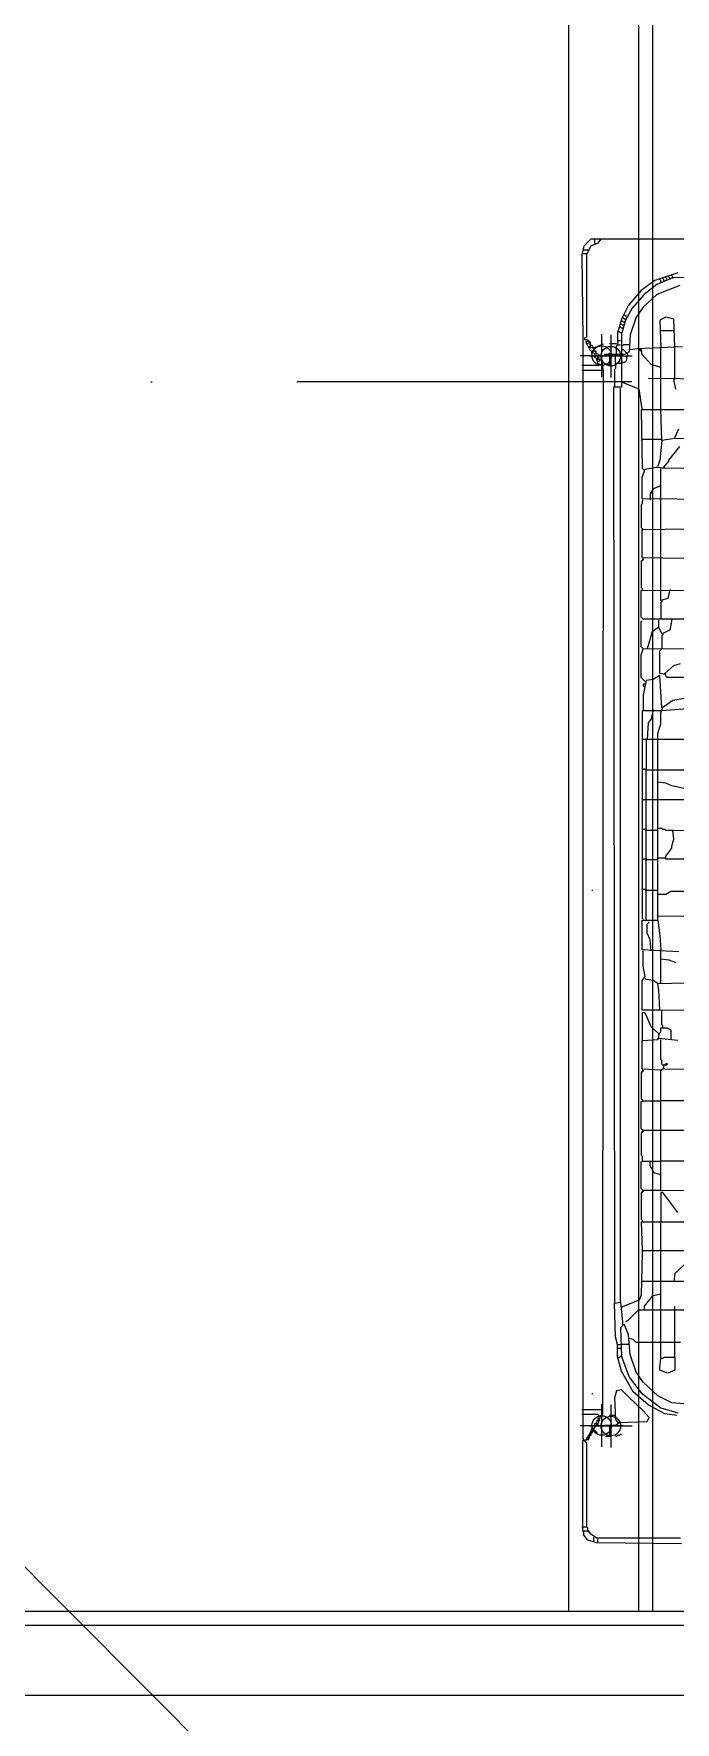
# Model space of a CAD drawing. Extents: x 4511820 to 5180432, y -1526536 to -944957.
# Drawn here: x 5148300 to 5148760, y -1028993 to -1027784 of the extents above; entities that cross this region are included whole.
import ezdxf

# ---------------------------------------------------------------- set-up
doc = ezdxf.new("R2010")
doc.units = 0
doc.header["$MEASUREMENT"] = 0
doc.linetypes.add('BODKOCIARKOVANA_3', pattern=[5.6, 3, -1.3, 0, -1.3])
for name, color, linetype in [('osi', 253, 'CONTINUOUS'), ('POZEMOK', 7, 'CONTINUOUS'), ('ZZ-chladenie', 133, 'CONTINUOUS')]:
    doc.layers.add(name, color=color, linetype=linetype)

msp = doc.modelspace()

# ---------------------------------------------------------------- linework, layer by layer
at = {"layer": 'osi', "linetype": 'BODKOCIARKOVANA_3', "ltscale": 80}
msp.add_line((5157242.5, -1028033.172), (5093572.5, -1028033.172), dxfattribs=at)
at = {"layer": 'POZEMOK'}
msp.add_line((5149565.898, -1030158.886), (5143002.5, -1023568.172), dxfattribs=at)
at = {"layer": 'ZZ-chladenie'}
for p, q in [((5148683.5, -1028913.604), (5148683.5, -1026664.74)), ((5148733.5, -1028913.604), (5148733.5, -1026664.74)), ((5148743.5, -1028913.604), (5148743.5, -1026664.74)), ((5148694.21, -1027935.953), (5148692.797, -1027942.313)), ((5148699.157, -1027931.007), (5148694.21, -1027935.953)), ((5148699.157, -1027935.953), (5148696.33, -1027941.606)), ((5148766.991, -1027931.007), (5148699.157, -1027931.007)), ((5148704.102, -1027933.833), (5148699.157, -1027935.953)), ((5148701.983, -1027933.833), (5148701.983, -1027931.007)), ((5148701.983, -1027933.833), (5148701.983, -1027934.54)), ((5148706.222, -1027931.007), (5148704.102, -1027933.833)), ((5148706.222, -1027931.007), (5148705.516, -1027931.713)), ((5148693.504, -1027941.606), (5148692.797, -1027941.606)), ((5148692.797, -1027942.313), (5148693.504, -1028002.375)), ((5148694.21, -1027938.779), (5148693.504, -1027938.779)), ((5148696.33, -1027941.606), (5148693.504, -1027941.606)), ((5148697.036, -1027938.779), (5148694.21, -1027938.779)), ((5148696.33, -1027941.606), (5148696.33, -1027940.9)), ((5148696.33, -1028000.961), (5148696.33, -1027941.606)), ((5148745.086, -1027960.684), (5148735.193, -1027967.75)), ((5148761.338, -1027955.032), (5148745.086, -1027960.684)), ((5148757.805, -1027958.565), (5148746.5, -1027963.511)), ((5148748.619, -1027959.978), (5148748.619, -1027959.271)), ((5148749.326, -1027960.684), (5148748.619, -1027959.978)), ((5148749.326, -1027961.391), (5148749.326, -1027960.684)), ((5148749.326, -1027961.391), (5148749.326, -1027962.097)), ((5148750.739, -1027959.271), (5148750.739, -1027958.565)), ((5148751.445, -1027959.978), (5148750.739, -1027959.271)), ((5148751.445, -1027960.684), (5148751.445, -1027959.978)), ((5148751.445, -1027960.684), (5148751.445, -1027961.391)), ((5148752.859, -1027958.565), (5148752.859, -1027957.858)), ((5148753.565, -1027959.271), (5148752.859, -1027958.565)), ((5148753.565, -1027959.978), (5148753.565, -1027959.271)), ((5148753.565, -1027959.978), (5148753.565, -1027960.684)), ((5148754.979, -1027957.858), (5148754.979, -1027957.152)), ((5148755.685, -1027958.565), (5148754.979, -1027957.858)), ((5148755.685, -1027959.271), (5148755.685, -1027958.565)), ((5148755.685, -1027959.271), (5148755.685, -1027959.978)), ((5148757.098, -1027957.152), (5148757.098, -1027956.445)), ((5148757.805, -1027957.858), (5148757.098, -1027957.152)), ((5148757.805, -1027958.565), (5148757.805, -1027957.858)), ((5148815.04, -1027957.858), (5148757.805, -1027958.565)), ((5148757.805, -1027958.565), (5148757.805, -1027959.271)), ((5148735.193, -1027967.75), (5148726.008, -1027978.35)), ((5148737.313, -1027970.577), (5148728.834, -1027980.47)), ((5148746.5, -1027970.577), (5148736.606, -1027979.763)), ((5148746.5, -1027963.511), (5148737.313, -1027970.577)), ((5148762.752, -1027964.218), (5148746.5, -1027970.577)), ((5148726.008, -1027978.35), (5148721.061, -1027988.242)), ((5148723.181, -1027985.416), (5148722.475, -1027985.416)), ((5148723.888, -1027986.122), (5148723.181, -1027985.416)), ((5148728.834, -1027980.47), (5148723.888, -1027988.949)), ((5148724.595, -1027986.122), (5148723.888, -1027986.122)), ((5148736.606, -1027979.763), (5148731.661, -1027986.829)), ((5148721.061, -1027988.242), (5148718.235, -1027998.135)), ((5148718.235, -1027998.135), (5148718.235, -1028006.614)), ((5148719.648, -1027997.428), (5148718.941, -1027997.428)), ((5148720.354, -1027993.895), (5148719.648, -1027993.895)), ((5148720.354, -1027998.135), (5148719.648, -1027997.428)), ((5148721.061, -1027991.775), (5148720.354, -1027991.775)), ((5148721.061, -1027994.602), (5148720.354, -1027993.895)), ((5148721.061, -1027998.135), (5148720.354, -1027998.135)), ((5148723.888, -1027988.949), (5148721.061, -1027998.841)), ((5148721.768, -1027989.655), (5148721.061, -1027989.655)), ((5148721.768, -1027992.482), (5148721.061, -1027991.775)), ((5148721.768, -1027994.602), (5148721.061, -1027994.602)), ((5148722.475, -1027987.536), (5148721.768, -1027987.536)), ((5148722.475, -1027990.362), (5148721.768, -1027989.655)), ((5148722.475, -1027992.482), (5148721.768, -1027992.482)), ((5148723.181, -1027988.242), (5148722.475, -1027987.536)), ((5148723.181, -1027990.362), (5148722.475, -1027990.362)), ((5148723.888, -1027988.242), (5148723.181, -1027988.242)), ((5148731.661, -1027986.829), (5148727.421, -1027999.548)), ((5148752.859, -1027986.829), (5148748.619, -1027988.949)), ((5148748.619, -1027988.949), (5148749.326, -1028008.734)), ((5148758.511, -1027996.722), (5148749.326, -1027996.722)), ((5148758.511, -1027988.242), (5148752.859, -1027986.829)), ((5148759.218, -1028008.027), (5148758.511, -1027988.242)), ((5148693.504, -1028002.375), (5148693.504, -1028005.201)), ((5148693.504, -1028005.201), (5148693.504, -1028789.538)), ((5148694.917, -1028001.668), (5148696.33, -1028000.961)), ((5148694.917, -1028003.081), (5148694.917, -1028001.668)), ((5148696.33, -1028003.081), (5148694.917, -1028003.081)), ((5148696.33, -1028004.494), (5148695.623, -1028004.494)), ((5148697.743, -1028008.734), (5148695.623, -1028004.494)), ((5148696.33, -1028005.907), (5148695.623, -1028005.907)), ((5148699.157, -1028005.201), (5148696.33, -1028003.081)), ((5148697.036, -1028003.788), (5148696.33, -1028004.494)), ((5148697.036, -1028005.907), (5148696.33, -1028005.907)), ((5148697.036, -1028003.788), (5148697.036, -1028003.081)), ((5148697.743, -1028005.201), (5148697.036, -1028005.907)), ((5148698.45, -1028005.201), (5148697.743, -1028005.201)), ((5148698.45, -1028008.027), (5148697.743, -1028008.027)), ((5148701.276, -1028008.734), (5148697.743, -1028008.734)), ((5148698.45, -1028006.614), (5148699.157, -1028005.201)), ((5148700.57, -1028007.32), (5148698.45, -1028006.614)), ((5148699.157, -1028007.32), (5148698.45, -1028008.027)), ((5148698.45, -1028010.147), (5148698.45, -1028009.44)), ((5148699.157, -1028010.854), (5148698.45, -1028010.147)), ((5148699.157, -1028007.32), (5148699.157, -1028006.614)), ((5148701.276, -1028010.147), (5148700.57, -1028007.32)), ((5148701.276, -1028008.734), (5148708.343, -1028005.907)), ((5148701.276, -1028010.147), (5148701.276, -1028010.854)), ((5148706.939, -1028029.695), (5148706.939, -1027999.033)), ((5148717.528, -1028005.907), (5148712.582, -1028005.907)), ((5148713.5, -1027999.392), (5148713.5, -1028030.053)), ((5148717.528, -1028007.32), (5148718.235, -1028006.614)), ((5148717.528, -1028012.974), (5148717.528, -1028007.32)), ((5148720.354, -1028003.788), (5148718.235, -1028003.788)), ((5148718.235, -1028006.614), (5148720.354, -1028006.614)), ((5148721.061, -1027998.841), (5148721.061, -1028018.627)), ((5148721.768, -1028007.32), (5148721.061, -1028007.32)), ((5148722.475, -1028010.147), (5148721.061, -1028010.147)), ((5148722.475, -1028006.614), (5148721.768, -1028007.32)), ((5148726.714, -1028006.614), (5148722.475, -1028006.614)), ((5148723.181, -1028010.854), (5148722.475, -1028010.147)), ((5148727.421, -1027999.548), (5148726.714, -1028011.561)), ((5148732.367, -1028009.44), (5148727.421, -1028010.147)), ((5148764.871, -1028008.027), (5148732.367, -1028009.44)), ((5148735.193, -1028009.44), (5148733.78, -1028009.44)), ((5148733.78, -1028009.44), (5148734.487, -1028010.147)), ((5148734.487, -1028010.854), (5148734.487, -1028010.147)), ((5148735.9, -1028013.68), (5148735.193, -1028009.44)), ((5148749.326, -1028031.345), (5148749.326, -1028008.734)), ((5148759.218, -1028031.345), (5148759.218, -1028008.027)), ((5148691.608, -1028014.364), (5148722.27, -1028014.364)), ((5148704.809, -1028021.453), (5148692.797, -1028021.453)), ((5148728.831, -1028014.722), (5148698.169, -1028014.722)), ((5148699.863, -1028011.561), (5148699.157, -1028010.854)), ((5148699.863, -1028012.267), (5148699.863, -1028010.854)), ((5148699.863, -1028010.854), (5148702.689, -1028010.854)), ((5148700.57, -1028011.561), (5148699.863, -1028011.561)), ((5148704.809, -1028013.68), (5148699.863, -1028012.267)), ((5148701.276, -1028010.854), (5148700.57, -1028011.561)), ((5148701.983, -1028015.8), (5148701.983, -1028013.68)), ((5148703.396, -1028016.506), (5148701.983, -1028015.8)), ((5148702.689, -1028010.854), (5148702.689, -1028013.68)), ((5148704.102, -1028015.8), (5148703.396, -1028016.506)), ((5148703.396, -1028017.213), (5148703.396, -1028016.506)), ((5148704.102, -1028020.04), (5148703.396, -1028016.506)), ((5148704.102, -1028017.213), (5148703.396, -1028017.213)), ((5148704.809, -1028015.8), (5148704.102, -1028015.8)), ((5148704.809, -1028018.627), (5148704.102, -1028018.627)), ((5148707.636, -1028021.453), (5148704.102, -1028020.04)), ((5148704.809, -1028017.213), (5148704.809, -1028013.68)), ((5148705.516, -1028017.213), (5148704.809, -1028017.213)), ((5148706.929, -1028017.92), (5148704.809, -1028017.213)), ((5148705.516, -1028017.92), (5148704.809, -1028018.627)), ((5148704.809, -1028020.746), (5148704.809, -1028021.453)), ((5148705.516, -1028017.92), (5148705.516, -1028017.213)), ((5148708.343, -1028025.693), (5148706.929, -1028017.92)), ((5148708.343, -1028021.453), (5148707.636, -1028021.453)), ((5148709.049, -1028020.746), (5148708.343, -1028021.453)), ((5148716.822, -1028013.68), (5148709.049, -1028013.68)), ((5148712.582, -1028020.746), (5148709.049, -1028020.746)), ((5148712.582, -1028013.68), (5148712.582, -1028012.267)), ((5148712.582, -1028013.68), (5148712.582, -1028020.746)), ((5148716.822, -1028013.68), (5148717.528, -1028012.974)), ((5148720.354, -1028013.68), (5148716.822, -1028013.68)), ((5148716.822, -1028020.04), (5148716.822, -1028013.68)), ((5148716.822, -1028020.04), (5148716.822, -1028023.572)), ((5148721.768, -1028020.04), (5148716.822, -1028020.04)), ((5148723.181, -1028013.68), (5148720.354, -1028013.68)), ((5148721.061, -1028018.627), (5148721.061, -1028036.998)), ((5148723.181, -1028019.333), (5148721.768, -1028019.333)), ((5148723.888, -1028011.561), (5148723.181, -1028010.854)), ((5148726.714, -1028011.561), (5148723.181, -1028013.68)), ((5148723.888, -1028018.627), (5148723.181, -1028019.333)), ((5148724.595, -1028012.267), (5148723.888, -1028011.561)), ((5148724.595, -1028017.92), (5148723.888, -1028018.627)), ((5148725.301, -1028012.974), (5148724.595, -1028012.267)), ((5148725.301, -1028015.093), (5148724.595, -1028015.8)), ((5148724.595, -1028015.8), (5148724.595, -1028017.92)), ((5148725.301, -1028012.974), (5148725.301, -1028015.093)), ((5148735.193, -1028010.854), (5148734.487, -1028010.854)), ((5148735.193, -1028010.854), (5148735.9, -1028010.854)), ((5148742.26, -1028020.746), (5148735.9, -1028013.68)), ((5148749.326, -1028022.866), (5148742.26, -1028020.746)), ((5148707.636, -1028024.986), (5148692.797, -1028024.986)), ((5148707.636, -1028769.046), (5148708.343, -1028025.693)), ((5148716.822, -1028023.572), (5148716.115, -1028024.279)), ((5148716.115, -1028024.279), (5148716.115, -1028036.292)), ((5148733.78, -1028038.411), (5148721.061, -1028033.465)), ((5148803.735, -1028031.345), (5148740.14, -1028030.639)), ((5148749.326, -1028052.544), (5148749.326, -1028031.345)), ((5148759.925, -1028038.411), (5148758.511, -1028031.345)), ((5148718.941, -1028036.998), (5148715.409, -1028036.998)), ((5148715.409, -1028036.998), (5148716.115, -1028692.732)), ((5148721.061, -1028036.998), (5148718.941, -1028036.998)), ((5148720.354, -1028692.025), (5148720.354, -1028037.705)), ((5148735.9, -1028052.544), (5148733.78, -1028038.411)), ((5148770.524, -1028053.25), (5148735.193, -1028053.25)), ((5148735.193, -1028053.25), (5148735.9, -1028094.94)), ((5148735.9, -1028052.544), (5148735.9, -1028053.25)), ((5148750.032, -1028075.155), (5148749.326, -1028052.544)), ((5148759.218, -1028073.036), (5148762.045, -1028066.676)), ((5148735.9, -1028074.449), (5148735.193, -1028075.155)), ((5148749.326, -1028074.449), (5148735.9, -1028074.449)), ((5148750.032, -1028075.155), (5148748.619, -1028089.288)), ((5148759.218, -1028073.742), (5148750.032, -1028075.155)), ((5148754.979, -1028089.288), (5148762.752, -1028079.395)), ((5148759.218, -1028073.742), (5148759.218, -1028073.036)), ((5148852.49, -1028074.449), (5148759.218, -1028073.742)), ((5148735.9, -1028094.94), (5148737.313, -1028096.354)), ((5148738.02, -1028095.647), (5148745.793, -1028094.233)), ((5148745.793, -1028094.233), (5148747.913, -1028094.233)), ((5148748.619, -1028089.288), (5148747.206, -1028093.527)), ((5148747.913, -1028094.233), (5148751.445, -1028094.94)), ((5148749.326, -1028117.552), (5148749.326, -1028094.94)), ((5148751.445, -1028094.233), (5148754.979, -1028089.994)), ((5148751.445, -1028094.94), (5148752.152, -1028094.233)), ((5148751.445, -1028094.94), (5148751.445, -1028094.233)), ((5148827.759, -1028095.647), (5148751.445, -1028094.94)), ((5148754.979, -1028089.994), (5148754.979, -1028089.288)), ((5148735.9, -1028101.299), (5148738.02, -1028095.647)), ((5148735.9, -1028116.845), (5148735.9, -1028101.299)), ((5148798.788, -1028117.552), (5148735.9, -1028116.845)), ((5148736.606, -1028117.552), (5148735.9, -1028118.258)), ((5148735.9, -1028118.258), (5148735.9, -1028120.378)), ((5148743.673, -1028109.779), (5148741.553, -1028113.312)), ((5148741.553, -1028113.312), (5148741.553, -1028117.552)), ((5148749.326, -1028107.659), (5148743.673, -1028109.779)), ((5148749.326, -1028138.75), (5148749.326, -1028117.552)), ((5148735.9, -1028120.378), (5148735.193, -1028121.085)), ((5148735.193, -1028121.085), (5148735.193, -1028137.337)), ((5148735.193, -1028137.337), (5148735.9, -1028138.043)), ((5148735.9, -1028138.043), (5148735.9, -1028138.75)), ((5148735.9, -1028138.75), (5148785.363, -1028138.043)), ((5148735.9, -1028138.75), (5148735.9, -1028139.456)), ((5148735.9, -1028159.242), (5148735.9, -1028138.75)), ((5148749.326, -1028159.948), (5148749.326, -1028138.75)), ((5148735.9, -1028161.361), (5148735.193, -1028161.361)), ((5148735.193, -1028161.361), (5148735.193, -1028180.44)), ((5148781.123, -1028159.948), (5148735.9, -1028159.242)), ((5148736.606, -1028159.948), (5148735.9, -1028160.655)), ((5148736.606, -1028160.655), (5148735.9, -1028161.361)), ((5148736.606, -1028159.948), (5148736.606, -1028160.655)), ((5148749.326, -1028181.854), (5148749.326, -1028159.948)), ((5148735.193, -1028180.44), (5148735.9, -1028181.147)), ((5148735.193, -1028182.56), (5148919.619, -1028181.147)), ((5148735.193, -1028201.638), (5148735.193, -1028182.56)), ((5148735.9, -1028181.147), (5148735.9, -1028181.854)), ((5148735.9, -1028181.854), (5148735.9, -1028182.56)), ((5148749.326, -1028189.626), (5148749.326, -1028181.854)), ((5148754.272, -1028188.213), (5148749.326, -1028189.626)), ((5148750.032, -1028190.333), (5148749.326, -1028191.039)), ((5148749.326, -1028191.039), (5148749.326, -1028203.051)), ((5148750.032, -1028189.626), (5148750.032, -1028190.333)), ((5148755.685, -1028181.854), (5148754.272, -1028188.213)), ((5148736.606, -1028203.051), (5148735.193, -1028201.638)), ((5148927.391, -1028203.051), (5148736.606, -1028203.051)), ((5148747.913, -1028208.704), (5148747.913, -1028203.758)), ((5148757.098, -1028203.051), (5148755.685, -1028210.824)), ((5148735.193, -1028222.837), (5148735.193, -1028204.465)), ((5148735.193, -1028204.465), (5148735.9, -1028204.465)), ((5148742.966, -1028212.238), (5148739.433, -1028224.25)), ((5148747.913, -1028208.704), (5148742.966, -1028212.238)), ((5148747.913, -1028208.704), (5148747.206, -1028209.411)), ((5148750.032, -1028213.651), (5148747.913, -1028208.704)), ((5148755.685, -1028210.824), (5148750.032, -1028213.651)), ((5148750.739, -1028214.357), (5148750.032, -1028215.064)), ((5148750.032, -1028215.064), (5148750.032, -1028224.25)), ((5148750.739, -1028213.651), (5148750.739, -1028214.357)), ((5148736.606, -1028224.25), (5148735.193, -1028222.837)), ((5148735.193, -1028228.49), (5148736.606, -1028224.25)), ((5148916.792, -1028224.956), (5148736.606, -1028224.25)), ((5148748.619, -1028225.663), (5148750.032, -1028224.25)), ((5148748.619, -1028241.915), (5148748.619, -1028225.663)), ((5148735.193, -1028244.742), (5148735.193, -1028228.49)), ((5148752.152, -1028241.915), (5148758.511, -1028236.262)), ((5148758.511, -1028236.262), (5148763.458, -1028234.849)), ((5148738.02, -1028247.568), (5148735.193, -1028244.742)), ((5148738.727, -1028246.861), (5148736.606, -1028257.46)), ((5148738.02, -1028249.688), (5148736.606, -1028249.688)), ((5148736.606, -1028249.688), (5148736.606, -1028251.101)), ((5148736.606, -1028251.101), (5148737.313, -1028251.101)), ((5148738.02, -1028247.568), (5148738.727, -1028247.568)), ((5148743.673, -1028246.155), (5148738.727, -1028246.861)), ((5148748.619, -1028243.328), (5148743.673, -1028246.155)), ((5148752.152, -1028242.622), (5148748.619, -1028241.915)), ((5148750.032, -1028266.647), (5148748.619, -1028243.328)), ((5148752.152, -1028242.622), (5148752.859, -1028241.915)), ((5148753.565, -1028244.742), (5148752.152, -1028241.915)), ((5149076.486, -1028246.155), (5148753.565, -1028244.742)), ((5148736.606, -1028257.46), (5148736.606, -1028268.06)), ((5148750.739, -1028265.94), (5148757.805, -1028260.994)), ((5148757.805, -1028260.994), (5148766.284, -1028259.581)), ((5148750.032, -1028268.766), (5148735.9, -1028268.766)), ((5148735.9, -1028268.766), (5148735.9, -1028287.844)), ((5148742.26, -1028274.419), (5148740.14, -1028277.246)), ((5148743.673, -1028268.06), (5148742.26, -1028274.419)), ((5148749.326, -1028270.179), (5148750.739, -1028265.94)), ((5148749.326, -1028277.952), (5148749.326, -1028270.179)), ((5148750.032, -1028266.647), (5148750.739, -1028266.647)), ((5148768.404, -1028267.353), (5148750.032, -1028268.766)), ((5148735.9, -1028287.844), (5148735.9, -1028290.671)), ((5148740.14, -1028277.246), (5148739.433, -1028289.258)), ((5148747.206, -1028285.018), (5148749.326, -1028277.952)), ((5148747.206, -1028400.196), (5148747.206, -1028285.018)), ((5148736.606, -1028289.258), (5148735.9, -1028289.965)), ((5148735.9, -1028290.671), (5148735.9, -1028309.749)), ((5148747.206, -1028289.258), (5148736.606, -1028289.258)), ((5148739.433, -1028289.258), (5148738.727, -1028289.965)), ((5148738.727, -1028289.965), (5148738.727, -1028311.162)), ((5148782.536, -1028289.258), (5148747.206, -1028289.258)), ((5148735.9, -1028309.749), (5148735.9, -1028311.869)), ((5148736.606, -1028310.456), (5148735.9, -1028311.162)), ((5148735.9, -1028311.869), (5148735.9, -1028330.948)), ((5148738.02, -1028310.456), (5148736.606, -1028310.456)), ((5148738.727, -1028311.162), (5148738.02, -1028310.456)), ((5148738.727, -1028332.361), (5148738.727, -1028311.162)), ((5148747.206, -1028311.162), (5148738.727, -1028311.162)), ((5148779.71, -1028311.162), (5148747.206, -1028311.162)), ((5148752.859, -1028320.349), (5148747.206, -1028319.642)), ((5148757.098, -1028322.469), (5148752.859, -1028320.349)), ((5148766.991, -1028324.588), (5148757.098, -1028322.469)), ((5148735.9, -1028330.948), (5148735.9, -1028333.774)), ((5148736.606, -1028332.361), (5148735.9, -1028333.068)), ((5148735.9, -1028333.774), (5148735.9, -1028352.853)), ((5148747.206, -1028332.361), (5148736.606, -1028332.361)), ((5148738.727, -1028354.266), (5148738.727, -1028332.361)), ((5148768.404, -1028332.361), (5148747.206, -1028332.361)), ((5148735.9, -1028352.853), (5148735.9, -1028354.973)), ((5148736.606, -1028353.56), (5148735.9, -1028354.266)), ((5148735.9, -1028354.973), (5148735.9, -1028374.051)), ((5148738.02, -1028353.56), (5148736.606, -1028353.56)), ((5148738.727, -1028354.266), (5148738.02, -1028353.56)), ((5148738.727, -1028375.464), (5148738.727, -1028354.266)), ((5148747.206, -1028354.266), (5148738.727, -1028354.266)), ((5148750.032, -1028352.853), (5148747.206, -1028352.853)), ((5148750.739, -1028353.56), (5148750.032, -1028352.853)), ((5148752.152, -1028353.56), (5148750.739, -1028353.56)), ((5148752.859, -1028354.266), (5148752.152, -1028353.56)), ((5148757.805, -1028354.266), (5148752.859, -1028354.266)), ((5148757.098, -1028365.571), (5148758.511, -1028360.626)), ((5148757.805, -1028354.266), (5149352.064, -1028353.56)), ((5148758.511, -1028360.626), (5148757.805, -1028354.266)), ((5148752.859, -1028372.638), (5148757.098, -1028366.985)), ((5148752.859, -1028374.758), (5148752.859, -1028372.638)), ((5148757.098, -1028366.985), (5148757.098, -1028365.571)), ((5148735.9, -1028374.051), (5148735.9, -1028376.171)), ((5148736.606, -1028374.758), (5148735.9, -1028375.464)), ((5148735.9, -1028376.171), (5148735.9, -1028395.956)), ((5148738.02, -1028374.758), (5148736.606, -1028374.758)), ((5148738.727, -1028375.464), (5148738.02, -1028374.758)), ((5148738.727, -1028397.369), (5148738.727, -1028375.464)), ((5148747.206, -1028375.464), (5148738.727, -1028375.464)), ((5148752.152, -1028374.051), (5148747.206, -1028374.051)), ((5148752.152, -1028374.051), (5148752.859, -1028373.344)), ((5149352.064, -1028375.464), (5148752.859, -1028374.758)), ((5148735.9, -1028395.956), (5148735.9, -1028398.076)), ((5148736.606, -1028396.662), (5148735.9, -1028397.369)), ((5148738.02, -1028396.662), (5148736.606, -1028396.662)), ((5148738.727, -1028397.369), (5148738.02, -1028396.662)), ((5148700.57, -1028397.369), (5148699.863, -1028397.369)), ((5148735.9, -1028398.076), (5148735.9, -1028417.154)), ((5148738.727, -1028417.861), (5148738.727, -1028397.369)), ((5148747.206, -1028397.369), (5148738.727, -1028397.369)), ((5148747.206, -1028415.741), (5148747.206, -1028400.196)), ((5148752.859, -1028400.196), (5148747.206, -1028400.196)), ((5148756.392, -1028398.076), (5148752.859, -1028400.196)), ((5149344.998, -1028398.076), (5148756.392, -1028398.076)), ((5148735.9, -1028417.154), (5148736.606, -1028417.861)), ((5148735.9, -1028439.766), (5148735.9, -1028418.567)), ((5148735.9, -1028418.567), (5148741.553, -1028418.567)), ((5148738.727, -1028417.861), (5148738.727, -1028418.567)), ((5148739.433, -1028421.394), (5148740.846, -1028419.98)), ((5148739.433, -1028427.753), (5148739.433, -1028421.394)), ((5148741.553, -1028418.567), (5148747.206, -1028418.567)), ((5148747.206, -1028418.567), (5148747.206, -1028415.741)), ((5148927.391, -1028416.448), (5148747.206, -1028415.741)), ((5148747.206, -1028418.567), (5148748.619, -1028429.873)), ((5148741.553, -1028432.7), (5148739.433, -1028427.753)), ((5148742.26, -1028440.472), (5148741.553, -1028432.7)), ((5148748.619, -1028429.873), (5148749.326, -1028439.766)), ((5148748.619, -1028440.472), (5148735.9, -1028439.766)), ((5148736.606, -1028451.778), (5148736.606, -1028440.472)), ((5148762.045, -1028441.179), (5148748.619, -1028440.472)), ((5148749.326, -1028463.791), (5148749.326, -1028439.766)), ((5148738.02, -1028458.844), (5148736.606, -1028451.778)), ((5148749.326, -1028446.126), (5148754.979, -1028446.832)), ((5148754.979, -1028446.832), (5148759.925, -1028448.952)), ((5148735.9, -1028461.671), (5148738.02, -1028458.844)), ((5148735.9, -1028482.869), (5148735.9, -1028461.671)), ((5148738.727, -1028460.964), (5148738.02, -1028460.257)), ((5148743.673, -1028461.671), (5148738.727, -1028460.964)), ((5148747.206, -1028463.791), (5148743.673, -1028461.671)), ((5148747.206, -1028463.791), (5148776.177, -1028463.084)), ((5148747.913, -1028468.737), (5148747.206, -1028463.791)), ((5148748.619, -1028482.869), (5148747.913, -1028468.737)), ((5148748.619, -1028482.869), (5148735.9, -1028482.869)), ((5148738.02, -1028484.989), (5148735.9, -1028484.989)), ((5148735.9, -1028484.989), (5148735.9, -1028504.774)), ((5148742.26, -1028494.881), (5148738.02, -1028484.989)), ((5148852.49, -1028483.576), (5148748.619, -1028482.869)), ((5148750.032, -1028493.468), (5148750.032, -1028483.576)), ((5148750.739, -1028494.175), (5148750.032, -1028493.468)), ((5148735.9, -1028504.774), (5148747.206, -1028504.067)), ((5148735.9, -1028504.774), (5148735.9, -1028505.48)), ((5148735.9, -1028525.266), (5148735.9, -1028504.774)), ((5148747.913, -1028499.828), (5148742.26, -1028494.881)), ((5148747.206, -1028504.067), (5148747.206, -1028503.361)), ((5148747.206, -1028503.361), (5148747.913, -1028503.361)), ((5148747.913, -1028499.828), (5148749.326, -1028498.414)), ((5148747.913, -1028499.828), (5148748.619, -1028499.828)), ((5148747.913, -1028503.361), (5148747.913, -1028499.828)), ((5148761.338, -1028504.774), (5148747.913, -1028503.361)), ((5148749.326, -1028498.414), (5148749.326, -1028495.588)), ((5148749.326, -1028495.588), (5148753.565, -1028495.588)), ((5148749.326, -1028518.199), (5148749.326, -1028504.067)), ((5148750.739, -1028494.881), (5148750.032, -1028495.588)), ((5148750.739, -1028494.881), (5148750.739, -1028494.175)), ((5148753.565, -1028495.588), (5148756.392, -1028497.001)), ((5148756.392, -1028497.001), (5148756.392, -1028504.067)), ((5148735.9, -1028527.385), (5148735.193, -1028527.385)), ((5148735.193, -1028527.385), (5148735.193, -1028546.464)), ((5148749.326, -1028525.972), (5148735.9, -1028525.266)), ((5148736.606, -1028525.972), (5148735.9, -1028526.679)), ((5148736.606, -1028526.679), (5148735.9, -1028527.385)), ((5148736.606, -1028525.972), (5148736.606, -1028526.679)), ((5148750.032, -1028518.906), (5148749.326, -1028518.199)), ((5148749.326, -1028525.972), (5148751.445, -1028524.559)), ((5148749.326, -1028525.972), (5148750.032, -1028525.972)), ((5148749.326, -1028612.178), (5148749.326, -1028525.972)), ((5148750.032, -1028521.732), (5148750.032, -1028518.906)), ((5148750.739, -1028522.439), (5148750.032, -1028521.732)), ((5148751.445, -1028522.439), (5148750.739, -1028522.439)), ((5148751.445, -1028524.559), (5148750.739, -1028524.559)), ((5148751.445, -1028522.439), (5148753.565, -1028521.026)), ((5148751.445, -1028524.559), (5148751.445, -1028522.439)), ((5148753.565, -1028522.439), (5148751.445, -1028522.439)), ((5148752.152, -1028525.266), (5148751.445, -1028524.559)), ((5148847.545, -1028525.972), (5148752.152, -1028525.266)), ((5148753.565, -1028521.026), (5148753.565, -1028522.439)), ((5148735.193, -1028546.464), (5148735.9, -1028547.171)), ((5148735.193, -1028548.584), (5148735.9, -1028547.877)), ((5148735.193, -1028567.662), (5148735.193, -1028548.584)), ((5148735.9, -1028547.171), (5148735.9, -1028547.877)), ((5148735.9, -1028547.877), (5148735.9, -1028548.584)), ((5148735.9, -1028547.877), (5148749.326, -1028547.877)), ((5148779.003, -1028547.877), (5148749.326, -1028547.877)), ((5148735.9, -1028568.369), (5148735.193, -1028567.662)), ((5148735.9, -1028570.489), (5148735.193, -1028570.489)), ((5148735.193, -1028570.489), (5148735.193, -1028586.741)), ((5148736.606, -1028569.075), (5148735.9, -1028568.369)), ((5148736.606, -1028569.075), (5148735.9, -1028569.782)), ((5148736.606, -1028569.782), (5148735.9, -1028570.489)), ((5148736.606, -1028569.075), (5148736.606, -1028569.782)), ((5148749.326, -1028569.075), (5148736.606, -1028569.075)), ((5148784.656, -1028569.075), (5148749.326, -1028569.075)), ((5148735.193, -1028586.741), (5148735.9, -1028587.447)), ((5148735.9, -1028587.447), (5148735.9, -1028590.98)), ((5148735.193, -1028591.687), (5148735.9, -1028590.98)), ((5148735.193, -1028610.765), (5148735.193, -1028591.687)), ((5148735.9, -1028590.98), (5148735.9, -1028591.687)), ((5148735.9, -1028590.98), (5148749.326, -1028590.98)), ((5148741.553, -1028594.513), (5148741.553, -1028590.98)), ((5148744.379, -1028599.459), (5148741.553, -1028594.513)), ((5148749.326, -1028600.873), (5148744.379, -1028599.459)), ((5148805.148, -1028590.98), (5148749.326, -1028590.98)), ((5148735.9, -1028611.472), (5148735.193, -1028610.765)), ((5148735.9, -1028613.591), (5148735.193, -1028613.591)), ((5148735.193, -1028613.591), (5148735.193, -1028632.67)), ((5148736.606, -1028612.178), (5148735.9, -1028611.472)), ((5148736.606, -1028612.178), (5148735.9, -1028612.885)), ((5148736.606, -1028612.885), (5148735.9, -1028613.591)), ((5148736.606, -1028612.178), (5148736.606, -1028612.885)), ((5148749.326, -1028612.178), (5148736.606, -1028612.178)), ((5148841.892, -1028612.885), (5148749.326, -1028612.178)), ((5148750.739, -1028613.591), (5148749.326, -1028613.591)), ((5148749.326, -1028613.591), (5148749.326, -1028634.084)), ((5148761.338, -1028627.724), (5148750.739, -1028613.591)), ((5148735.193, -1028632.67), (5148735.9, -1028633.377)), ((5148851.784, -1028634.79), (5148735.193, -1028634.79)), ((5148735.193, -1028634.79), (5148735.9, -1028654.575)), ((5148735.9, -1028633.377), (5148735.9, -1028634.084)), ((5148735.9, -1028634.084), (5148735.9, -1028634.79)), ((5148749.326, -1028655.282), (5148749.326, -1028634.084)), ((5148735.9, -1028656.695), (5148735.193, -1028687.079)), ((5148735.9, -1028654.575), (5148735.9, -1028656.695)), ((5148736.606, -1028655.282), (5148735.9, -1028655.989)), ((5148781.83, -1028655.282), (5148736.606, -1028655.282)), ((5148749.326, -1028677.186), (5148749.326, -1028655.282)), ((5148769.111, -1028662.348), (5148759.218, -1028671.534)), ((5148759.218, -1028671.534), (5148758.511, -1028677.186)), ((5148735.193, -1028687.079), (5148733.78, -1028690.612)), ((5148735.9, -1028677.186), (5148735.193, -1028677.893)), ((5148919.619, -1028677.186), (5148735.9, -1028677.186)), ((5148749.326, -1028686.373), (5148742.966, -1028687.786)), ((5148749.326, -1028698.385), (5148749.326, -1028677.186)), ((5148716.115, -1028692.732), (5148720.354, -1028692.025)), ((5148716.822, -1028716.757), (5148716.115, -1028692.732)), ((5148720.354, -1028692.025), (5148721.768, -1028706.157)), ((5148733.78, -1028690.612), (5148721.061, -1028695.559)), ((5148733.074, -1028697.678), (5148725.301, -1028705.451)), ((5148738.727, -1028697.678), (5148733.074, -1028697.678)), ((5148742.966, -1028687.786), (5148737.313, -1028694.852)), ((5148737.313, -1028694.852), (5148737.313, -1028696.972)), ((5148947.883, -1028698.385), (5148738.727, -1028697.678)), ((5148749.326, -1028720.996), (5148749.326, -1028698.385)), ((5148759.218, -1028698.385), (5148759.218, -1028694.852)), ((5148759.218, -1028720.996), (5148759.218, -1028698.385)), ((5148721.768, -1028708.984), (5148720.354, -1028710.398)), ((5148720.354, -1028710.398), (5148721.061, -1028730.889)), ((5148721.768, -1028706.157), (5148721.768, -1028708.984)), ((5148722.475, -1028708.277), (5148721.768, -1028708.277)), ((5148723.181, -1028708.277), (5148722.475, -1028708.277)), ((5148726.008, -1028715.343), (5148723.181, -1028708.277)), ((5148725.301, -1028705.451), (5148723.888, -1028706.157)), ((5148718.235, -1028722.409), (5148716.822, -1028716.757)), ((5148718.235, -1028730.889), (5148718.235, -1028722.409)), ((5148718.235, -1028722.409), (5148720.354, -1028722.409)), ((5148726.714, -1028722.409), (5148720.354, -1028722.409)), ((5148727.421, -1028729.476), (5148726.008, -1028715.343)), ((5148729.541, -1028718.877), (5148726.714, -1028718.17)), ((5148731.661, -1028720.996), (5148729.541, -1028718.877)), ((5148738.727, -1028720.996), (5148731.661, -1028720.996)), ((5148763.458, -1028720.996), (5148738.727, -1028720.996)), ((5148749.326, -1028732.302), (5148749.326, -1028720.996)), ((5148759.218, -1028731.595), (5148759.218, -1028720.996)), ((5148720.354, -1028725.236), (5148718.235, -1028725.236)), ((5148721.061, -1028741.488), (5148718.235, -1028730.889)), ((5148719.648, -1028731.595), (5148718.941, -1028731.595)), ((5148720.354, -1028730.889), (5148719.648, -1028731.595)), ((5148720.354, -1028725.236), (5148721.061, -1028725.236)), ((5148721.061, -1028730.889), (5148720.354, -1028730.889)), ((5148721.061, -1028730.889), (5148721.768, -1028730.889)), ((5148721.061, -1028730.889), (5148726.714, -1028745.727)), ((5148731.661, -1028742.195), (5148727.421, -1028729.476)), ((5148748.619, -1028738.661), (5148749.326, -1028732.302)), ((5148750.739, -1028732.302), (5148749.326, -1028732.302)), ((5148751.445, -1028731.595), (5148750.739, -1028732.302)), ((5148759.218, -1028731.595), (5148751.445, -1028731.595)), ((5148759.218, -1028731.595), (5148759.218, -1028740.782)), ((5148729.541, -1028756.327), (5148721.061, -1028741.488)), ((5148726.714, -1028745.727), (5148735.193, -1028757.034)), ((5148736.606, -1028749.261), (5148731.661, -1028742.195)), ((5148748.619, -1028740.782), (5148748.619, -1028738.661)), ((5148754.272, -1028742.901), (5148748.619, -1028740.782)), ((5148759.218, -1028740.782), (5148754.272, -1028742.901)), ((5148700.57, -1028757.74), (5148699.863, -1028757.74)), ((5148717.528, -1028755.62), (5148716.115, -1028760.566)), ((5148721.061, -1028754.913), (5148717.528, -1028755.62)), ((5148726.008, -1028759.86), (5148721.061, -1028754.913)), ((5148736.606, -1028769.752), (5148726.008, -1028759.86)), ((5148740.14, -1028765.513), (5148729.541, -1028756.327)), ((5148735.193, -1028757.034), (5148749.326, -1028767.633)), ((5148747.206, -1028759.153), (5148736.606, -1028749.261)), ((5148757.098, -1028764.1), (5148747.206, -1028759.153)), ((5148707.636, -1028769.046), (5148692.797, -1028769.046)), ((5148706.222, -1028773.286), (5148707.636, -1028771.872)), ((5148706.939, -1028795.695), (5148706.939, -1028765.033)), ((5148707.636, -1028771.872), (5148707.636, -1028769.046)), ((5148713.5, -1028765.392), (5148713.5, -1028796.053)), ((5148716.115, -1028760.566), (5148716.822, -1028776.112)), ((5148740.846, -1028774.699), (5148736.606, -1028769.752)), ((5148752.152, -1028771.872), (5148740.14, -1028765.513)), ((5148749.326, -1028767.633), (5148761.338, -1028771.166)), ((5148760.631, -1028773.286), (5148752.152, -1028771.872)), ((5148774.057, -1028765.513), (5148757.098, -1028764.1)), ((5148691.608, -1028780.364), (5148722.27, -1028780.364)), ((5148704.102, -1028772.579), (5148692.797, -1028772.579)), ((5148697.743, -1028788.831), (5148701.983, -1028781.765)), ((5148728.831, -1028780.722), (5148698.169, -1028780.722)), ((5148699.863, -1028782.471), (5148698.45, -1028786.004)), ((5148699.863, -1028783.884), (5148699.157, -1028783.884)), ((5148701.276, -1028782.471), (5148699.863, -1028782.471)), ((5148700.57, -1028783.884), (5148701.276, -1028783.884)), ((5148701.276, -1028782.471), (5148701.983, -1028782.471)), ((5148701.276, -1028783.884), (5148701.983, -1028783.884)), ((5148701.983, -1028778.938), (5148704.809, -1028778.232)), ((5148701.983, -1028781.765), (5148701.983, -1028778.938)), ((5148701.983, -1028783.884), (5148702.689, -1028784.591)), ((5148702.689, -1028778.938), (5148703.396, -1028778.232)), ((5148703.396, -1028779.645), (5148702.689, -1028778.938)), ((5148702.689, -1028780.352), (5148703.396, -1028779.645)), ((5148703.396, -1028780.352), (5148702.689, -1028780.352)), ((5148704.102, -1028776.818), (5148703.396, -1028777.525)), ((5148703.396, -1028777.525), (5148703.396, -1028776.818)), ((5148703.396, -1028776.818), (5148704.102, -1028776.818)), ((5148704.102, -1028779.645), (5148703.396, -1028780.352)), ((5148704.809, -1028773.286), (5148704.102, -1028772.579)), ((5148705.516, -1028775.405), (5148704.102, -1028775.405)), ((5148704.102, -1028775.405), (5148704.102, -1028776.818)), ((5148704.102, -1028778.232), (5148704.102, -1028779.645)), ((5148705.516, -1028773.992), (5148704.809, -1028773.286)), ((5148704.809, -1028776.818), (5148706.222, -1028773.286)), ((5148704.809, -1028776.818), (5148705.516, -1028776.818)), ((5148704.809, -1028778.232), (5148704.809, -1028776.818)), ((5148705.516, -1028773.992), (5148706.222, -1028773.992)), ((5148716.822, -1028780.352), (5148709.049, -1028780.352)), ((5148716.115, -1028773.286), (5148712.582, -1028773.286)), ((5148712.582, -1028780.352), (5148712.582, -1028788.125)), ((5148716.115, -1028773.286), (5148716.822, -1028773.286)), ((5148716.822, -1028776.112), (5148718.941, -1028778.938)), ((5148718.941, -1028778.938), (5148716.822, -1028780.352)), ((5148718.941, -1028778.232), (5148718.235, -1028778.938)), ((5148718.941, -1028778.232), (5148739.433, -1028777.525)), ((5148739.433, -1028777.525), (5148740.846, -1028774.699)), ((5148693.504, -1028789.538), (5148694.21, -1028790.951)), ((5148693.504, -1028790.951), (5148697.743, -1028790.244)), ((5148694.21, -1028790.951), (5148693.504, -1028791.657)), ((5148693.504, -1028855.959), (5148693.504, -1028790.951)), ((5148694.917, -1028791.657), (5148694.917, -1028790.951)), ((5148695.623, -1028792.364), (5148694.917, -1028791.657)), ((5148698.45, -1028786.004), (5148695.623, -1028790.951)), ((5148696.33, -1028793.07), (5148695.623, -1028792.364)), ((5148697.036, -1028788.831), (5148696.33, -1028788.831)), ((5148696.33, -1028788.831), (5148696.33, -1028789.538)), ((5148696.33, -1028789.538), (5148697.036, -1028790.244)), ((5148696.33, -1028853.132), (5148696.33, -1028793.07)), ((5148697.743, -1028787.418), (5148697.036, -1028787.418)), ((5148697.743, -1028788.831), (5148698.45, -1028788.831)), ((5148697.743, -1028790.244), (5148697.743, -1028788.831)), ((5148699.157, -1028785.298), (5148698.45, -1028785.298)), ((5148698.45, -1028785.298), (5148698.45, -1028786.004)), ((5148699.157, -1028787.418), (5148698.45, -1028787.418)), ((5148699.157, -1028786.711), (5148699.157, -1028787.418)), ((5148699.863, -1028785.298), (5148700.57, -1028785.298)), ((5148702.689, -1028784.591), (5148703.396, -1028785.298)), ((5148703.396, -1028785.298), (5148703.396, -1028786.004)), ((5148712.582, -1028788.125), (5148709.756, -1028788.125)), ((5148717.528, -1028788.125), (5148716.822, -1028788.125)), ((5148718.235, -1028787.418), (5148717.528, -1028788.125)), ((5148719.648, -1028787.418), (5148718.235, -1028787.418)), ((5148720.354, -1028786.711), (5148719.648, -1028787.418)), ((5148721.061, -1028786.711), (5148720.354, -1028786.711)), ((5148693.504, -1028853.132), (5148692.797, -1028853.132)), ((5148696.33, -1028853.132), (5148693.504, -1028853.132)), ((5148697.743, -1028855.959), (5148693.504, -1028855.959)), ((5148694.21, -1028858.785), (5148694.21, -1028855.959)), ((5148697.036, -1028853.839), (5148696.33, -1028853.132)), ((5148697.036, -1028855.959), (5148697.036, -1028853.839)), ((5148697.036, -1028855.959), (5148697.743, -1028856.665)), ((5148699.157, -1028858.079), (5148697.743, -1028855.959)), ((5148697.036, -1028862.318), (5148694.21, -1028858.785)), ((5148703.396, -1028864.438), (5148697.036, -1028862.318)), ((5148703.396, -1028860.905), (5148699.157, -1028858.079)), ((5148701.276, -1028863.731), (5148701.276, -1028860.199)), ((5148763.458, -1028860.905), (5148703.396, -1028860.905)), ((5148764.165, -1028865.145), (5148703.396, -1028864.438)), ((5148704.102, -1028864.438), (5148704.102, -1028861.612)), ((5149472.5, -1028913.604), (5147315.716, -1028913.604)), ((5149472.5, -1028923.604), (5147315.716, -1028923.604)), ((5149472.5, -1028973.604), (5147315.716, -1028973.604))]:
    msp.add_line(p, q, dxfattribs=at)
for centre in [(5148706.939, -1028014.364), (5148713.5, -1028014.722), (5148706.939, -1028780.364), (5148713.5, -1028780.722)]:
    msp.add_circle(centre, 7, dxfattribs=at)

doc.saveas('drawing.dxf')
